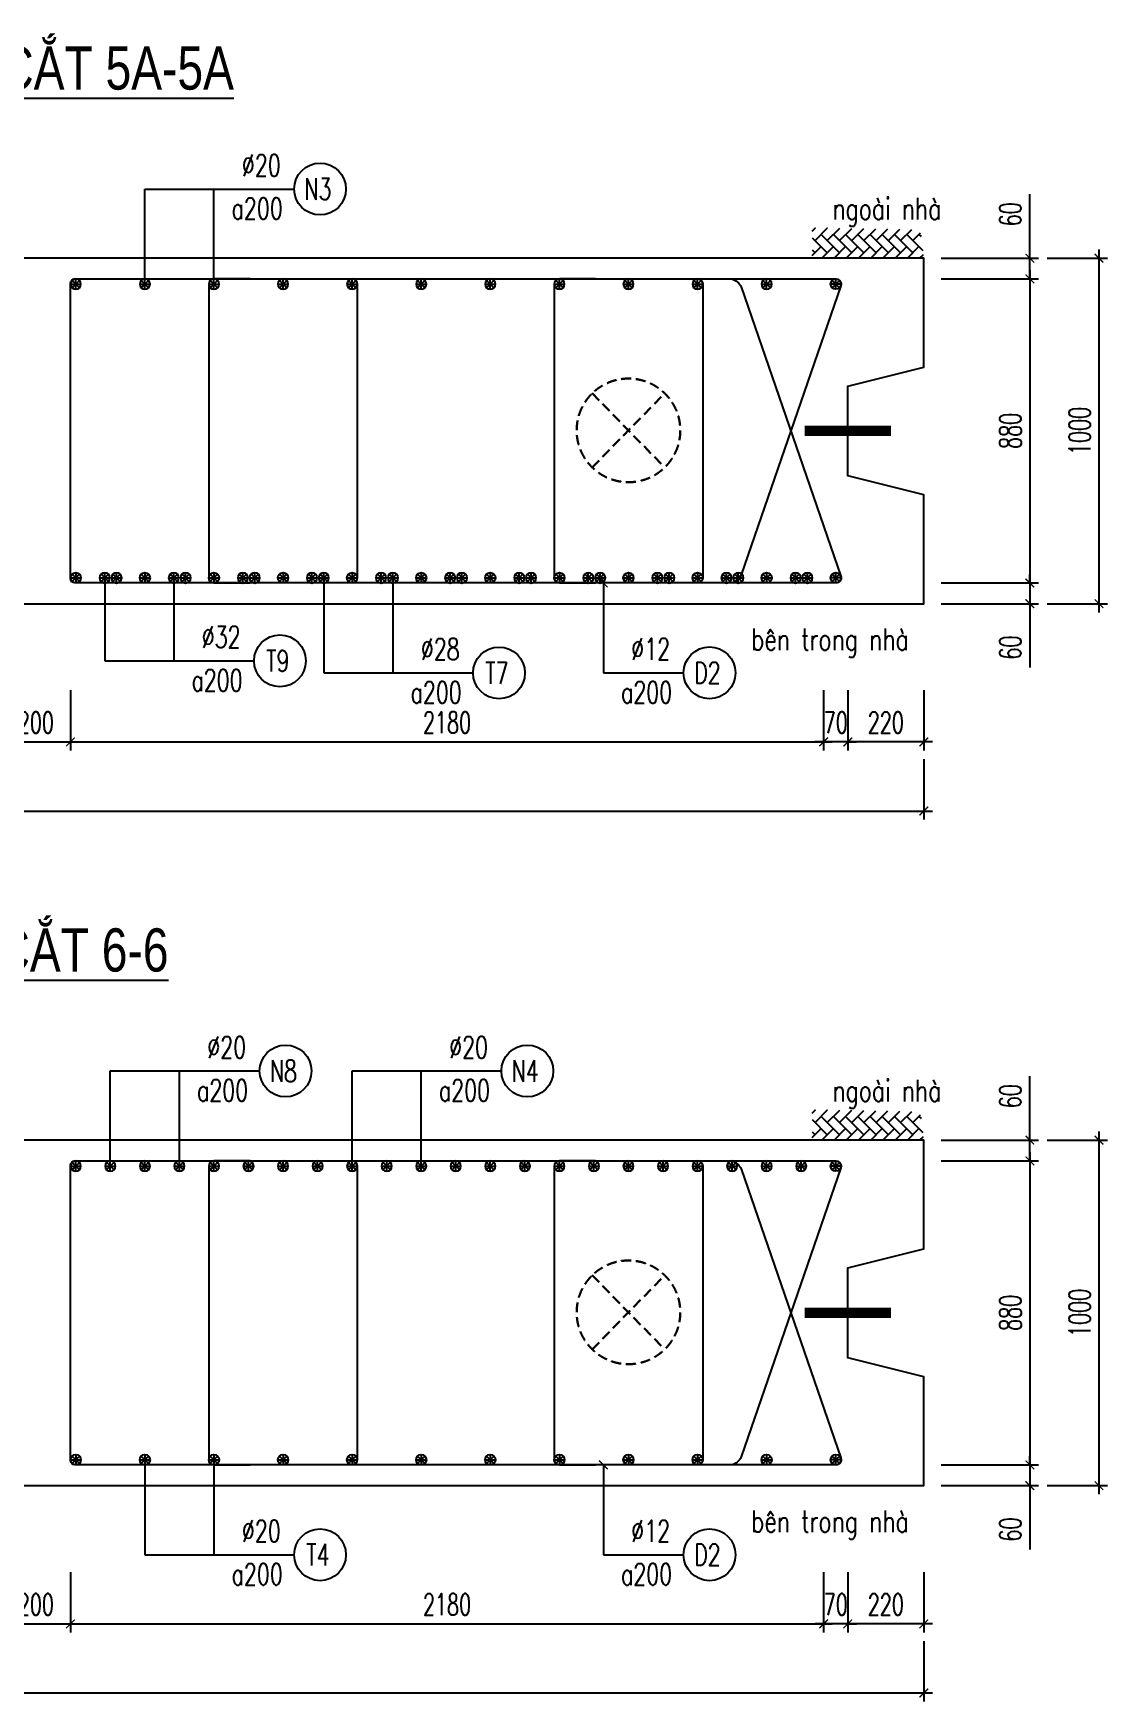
# Model space of a CAD drawing. Header units: millimetres. Extents: x -143483 to 1166745, y -1448440 to -1202244.
# Drawn here: x 319489 to 331928, y -1234042 to -1214729 of the extents above; entities that cross this region are included whole.
import ezdxf
from ezdxf.enums import TextEntityAlignment as Align

# ---------------------------------------------------------------- set-up
doc = ezdxf.new("R2010")
doc.units = ezdxf.units.MM
doc.header["$LTSCALE"] = 30
doc.header["$PDMODE"] = 3
doc.linetypes.add('DASHED', pattern=[19.05, 12.7, -6.35])
doc.layers.get('0').update_dxf_attribs({"lineweight": 9})
doc.layers.get('Defpoints').update_dxf_attribs({"lineweight": 9})
for name, color, linetype in [('ccu11-Cotthep', 9, 'Continuous'), ('ccu11-Dim', 8, 'Continuous'), ('ccu11-Hatch', 8, 'Continuous'), ('ccu11-Text', 31, 'Continuous'), ('ccu11-Thay', 7, 'Continuous'), ('ccu11-Thep', 4, 'Continuous'), ('ccu11-Thep doc', 4, 'Continuous'), ('ccu11-Thepdai', 6, 'Continuous')]:
    doc.layers.add(name, color=color, linetype=linetype)
doc.layers.add('ccu11-Khuat', color=9, linetype='DASHED', lineweight=30)
doc.layers.add('Vicom_thep doc', color=1, linetype='Continuous', lineweight=35)
doc.styles.add('ccu11-dim', font='vnsimli.shx', dxfattribs={"width": 0.65, "bigfont": 'bigfont.shx'})
doc.styles.add('ccu11-VnAvH-B', font='VHAVANB.TTF')
doc.styles.add('ccu11-vnsimli', font='vnsimli.shx', dxfattribs={"width": 0.8, "bigfont": 'vns.shx'})
doc.styles.add('ccu11-vnsimple', font='vnsimple.shx', dxfattribs={"bigfont": 'bigfont.shx'})
doc.styles.add('ccu11_simli', font='vnsimli.shx', dxfattribs={"width": 0.8})
doc.dimstyles.new('ccu11-100', dxfattribs={"dimscale": 100, "dimtxt": 2.5, "dimasz": 1, "dimexe": 1, "dimexo": 2, "dimgap": 1, "dimtad": 1, "dimdec": 0, "dimdsep": 46, "dimtxsty": 'ccu11-dim', "dimblk": 'ARCHTICK', "dimcen": -1, "dimdle": 1, "dimclrd": 256, "dimclre": 256, "dimclrt": 3, "dimadec": 0, "dimazin": 2, "dimtfac": 0.1, "dimtdec": 0, "dimtmove": 0, "dimatfit": 1, "dimldrblk": 'ARCHTICK', "dimfxl": 0, "dimtvp": 0.833333, "dimtolj": 1, "dimtzin": 12, "dimarcsym": 0})
doc.dimstyles.new('ccu11-100x4', dxfattribs={"dimscale": 100, "dimtxt": 2.5, "dimasz": 1, "dimexe": 1, "dimexo": 2, "dimgap": 1, "dimtad": 1, "dimdec": 0, "dimlfac": 0.25, "dimdsep": 46, "dimtxsty": 'ccu11-dim', "dimblk": 'ARCHTICK', "dimcen": -1, "dimdle": 1, "dimclrd": 256, "dimclre": 256, "dimclrt": 3, "dimadec": 0, "dimazin": 2, "dimtfac": 0.1, "dimtdec": 0, "dimtmove": 0, "dimatfit": 1, "dimldrblk": 'ARCHTICK', "dimfxl": 0, "dimtvp": 0.833333, "dimtolj": 1, "dimtzin": 12, "dimarcsym": 0})

# ---------------------------------------------------------------- blocks, each defined once
blk = doc.blocks.new('MCT')
at = {"ltscale": 0.005}
for p, q in [((-0.49, 0), (0.49, 0)), ((0.35, -0.35), (-0.35, 0.35)), ((-0.35, -0.35), (0.35, 0.35)), ((0, -0.49), (0, 0.49))]:
    blk.add_line(p, q, dxfattribs=at)
blk.add_circle((0, 0), 0.492, dxfattribs=at)
blk = doc.blocks.new('*U1458')
at = {"layer": 'ccu11-Thep doc', "xscale": -121.9200000001001, "yscale": 121.9200000001001, "zscale": 121.92, "rotation": 270}
blk.add_blockref('MCT', (0, 0), dxfattribs=at)
blk = doc.blocks.new('*U1459')
at = {"layer": 'ccu11-Thep doc', "color": 0, "linetype": 'ByBlock', "lineweight": -2, "transparency": 16777216}
for p in [(0, 0), (800, 0), (1600, 0), (2400, 0), (3200, 0), (4000, 0), (4800, 0), (5600, 0), (6400, 0), (7200, 0), (8000, 0)]:
    blk.add_blockref('*U1458', p, dxfattribs=at)
blk = doc.blocks.new('*U1460')
at = {"layer": 'ccu11-Thep doc', "xscale": -121.9200000001001, "yscale": 121.9200000001001, "zscale": 121.92, "rotation": 270}
blk.add_blockref('MCT', (0, 0), dxfattribs=at)
blk = doc.blocks.new('*U1461')
at = {"layer": 'ccu11-Thep doc', "color": 0, "linetype": 'ByBlock', "lineweight": -2, "transparency": 16777216}
for p in [(0, 0), (800, 0), (1600, 0), (2400, 0), (3200, 0), (4000, 0), (4800, 0), (5600, 0), (6400, 0), (7200, 0), (8000, 0)]:
    blk.add_blockref('*U1460', p, dxfattribs=at)
blk = doc.blocks.new('_ARCHTICK')
at = {"color": 0, "linetype": 'ByBlock', "const_width": 0.15}
blk.add_lwpolyline([(-0.5, -0.5), (0.5, 0.5)], dxfattribs=at)
blk = doc.blocks.new('*D2449')
at = {"layer": 'ccu11-Dim', "linetype": 'ByBlock', "lineweight": -2, "ltscale": 30, "transparency": 16777216}
for p, q in [((328920, -1232542), (328920, -1233242)), ((329800, -1232542), (329800, -1233242)), ((329900, -1233142), (328820, -1233142))]:
    blk.add_line(p, q, dxfattribs=at)
at = {"layer": 'Defpoints', "color": 0, "linetype": 'ByBlock', "ltscale": 30, "transparency": 16777216}
for p in [(328920, -1232342), (329800, -1232342), (328920, -1233142)]:
    blk.add_point(p, dxfattribs=at)
at = {"layer": 'ccu11-Dim', "linetype": 'ByBlock', "lineweight": -2, "ltscale": 30, "transparency": 16777216, "xscale": 100, "yscale": 100, "zscale": 100, "rotation": 180}
blk.add_blockref('_ARCHTICK', (328920, -1233142), dxfattribs=at)
at = {"layer": 'ccu11-Dim', "linetype": 'ByBlock', "lineweight": -2, "ltscale": 30, "transparency": 16777216, "xscale": 100, "yscale": 100, "zscale": 100}
blk.add_blockref('_ARCHTICK', (329800, -1233142), dxfattribs=at)
at = {"layer": 'ccu11-Dim', "color": 3, "linetype": 'ByBlock', "ltscale": 30, "transparency": 16777216, "insert": (329360, -1232917), "char_height": 250, "attachment_point": 5, "style": 'ccu11-dim'}
blk.add_mtext('\\A1;220', dxfattribs=at)
blk = doc.blocks.new('*D2450')
at = {"layer": 'ccu11-Dim', "linetype": 'ByBlock', "lineweight": -2, "ltscale": 30, "transparency": 16777216}
for p, q in [((328640, -1232542), (328640, -1233242)), ((328920, -1232542), (328920, -1233242)), ((328640, -1233142), (328540, -1233142)), ((328920, -1233142), (328640, -1233142)), ((328920, -1233142), (329020, -1233142))]:
    blk.add_line(p, q, dxfattribs=at)
at = {"layer": 'Defpoints', "color": 0, "linetype": 'ByBlock', "ltscale": 30, "transparency": 16777216}
for p in [(328640, -1232342), (328920, -1232342), (328640, -1233142)]:
    blk.add_point(p, dxfattribs=at)
at = {"layer": 'ccu11-Dim', "linetype": 'ByBlock', "lineweight": -2, "ltscale": 30, "transparency": 16777216, "xscale": 100, "yscale": 100, "zscale": 100}
blk.add_blockref('_ARCHTICK', (328640, -1233142), dxfattribs=at)
at = {"layer": 'ccu11-Dim', "linetype": 'ByBlock', "lineweight": -2, "ltscale": 30, "transparency": 16777216, "xscale": 100, "yscale": 100, "zscale": 100, "rotation": 180}
blk.add_blockref('_ARCHTICK', (328920, -1233142), dxfattribs=at)
at = {"layer": 'ccu11-Dim', "color": 3, "linetype": 'ByBlock', "ltscale": 30, "transparency": 16777216, "insert": (328780, -1232917), "char_height": 250, "attachment_point": 5, "style": 'ccu11-dim'}
blk.add_mtext('\\A1;70', dxfattribs=at)
blk = doc.blocks.new('*D2451')
at = {"layer": 'ccu11-Dim', "linetype": 'ByBlock', "lineweight": -2, "ltscale": 30, "transparency": 16777216}
for p, q in [((319118, -1232542), (319118, -1233242)), ((319918, -1232542), (319918, -1233242)), ((319018, -1233142), (320018, -1233142))]:
    blk.add_line(p, q, dxfattribs=at)
at = {"layer": 'Defpoints', "color": 0, "linetype": 'ByBlock', "ltscale": 30, "transparency": 16777216}
for p in [(319118, -1232342), (319918, -1232342), (319918, -1233142)]:
    blk.add_point(p, dxfattribs=at)
at = {"layer": 'ccu11-Dim', "linetype": 'ByBlock', "lineweight": -2, "ltscale": 30, "transparency": 16777216, "xscale": 100, "yscale": 100, "zscale": 100, "rotation": 180}
blk.add_blockref('_ARCHTICK', (319118, -1233142), dxfattribs=at)
at = {"layer": 'ccu11-Dim', "linetype": 'ByBlock', "lineweight": -2, "ltscale": 30, "transparency": 16777216, "xscale": 100, "yscale": 100, "zscale": 100}
blk.add_blockref('_ARCHTICK', (319918, -1233142), dxfattribs=at)
at = {"layer": 'ccu11-Dim', "color": 3, "linetype": 'ByBlock', "ltscale": 30, "transparency": 16777216, "insert": (319518, -1232917), "char_height": 250, "attachment_point": 5, "style": 'ccu11-dim'}
blk.add_mtext('\\A1;200', dxfattribs=at)
blk = doc.blocks.new('*D2452')
at = {"layer": 'ccu11-Dim', "linetype": 'ByBlock', "lineweight": -2, "ltscale": 30, "transparency": 16777216}
for p, q in [((319918, -1232542), (319918, -1233242)), ((328640, -1232542), (328640, -1233242)), ((319818, -1233142), (328740, -1233142))]:
    blk.add_line(p, q, dxfattribs=at)
at = {"layer": 'Defpoints', "color": 0, "linetype": 'ByBlock', "ltscale": 30, "transparency": 16777216}
for p in [(319918, -1232342), (328640, -1232342), (328640, -1233142)]:
    blk.add_point(p, dxfattribs=at)
at = {"layer": 'ccu11-Dim', "linetype": 'ByBlock', "lineweight": -2, "ltscale": 30, "transparency": 16777216, "xscale": 100, "yscale": 100, "zscale": 100, "rotation": 180}
blk.add_blockref('_ARCHTICK', (319918, -1233142), dxfattribs=at)
at = {"layer": 'ccu11-Dim', "linetype": 'ByBlock', "lineweight": -2, "ltscale": 30, "transparency": 16777216, "xscale": 100, "yscale": 100, "zscale": 100}
blk.add_blockref('_ARCHTICK', (328640, -1233142), dxfattribs=at)
at = {"layer": 'ccu11-Dim', "color": 3, "linetype": 'ByBlock', "ltscale": 30, "transparency": 16777216, "insert": (324279, -1232917), "char_height": 250, "attachment_point": 5, "style": 'ccu11-dim'}
blk.add_mtext('\\A1;2180', dxfattribs=at)
blk = doc.blocks.new('SHD')
at = {"layer": 'ccu11-Cotthep'}
blk.add_circle((300, 0), 300, dxfattribs=at)
at = {"layer": 'ccu11-Cotthep', "color": 31, "style": 'ccu11_simli', "width": 0.8}
blk.add_attdef('DK', text='', height=250, dxfattribs=at).set_placement((-101, 65), align=Align.BOTTOM_RIGHT)
blk.add_attdef('KH', text='', height=250, dxfattribs=at).set_placement((300, 0), align=Align.MIDDLE)
blk.add_attdef('KC', text='', height=250, dxfattribs=at).set_placement((-101, -142), align=Align.TOP_RIGHT)
blk = doc.blocks.new('*D2453')
at = {"layer": 'ccu11-Dim', "linetype": 'ByBlock', "lineweight": -2, "ltscale": 30, "transparency": 16777216}
for p, q in [((331028, -1227542), (331028, -1226802)), ((330000, -1227542), (331128, -1227542)), ((331028, -1227782), (331028, -1227542)), ((330000, -1227782), (331128, -1227782)), ((331028, -1227782), (331028, -1227882))]:
    blk.add_line(p, q, dxfattribs=at)
at = {"layer": 'Defpoints', "color": 0, "linetype": 'ByBlock', "ltscale": 30, "transparency": 16777216}
for p in [(329800, -1227542), (329800, -1227782), (331028, -1227782)]:
    blk.add_point(p, dxfattribs=at)
at = {"layer": 'ccu11-Dim', "linetype": 'ByBlock', "lineweight": -2, "ltscale": 30, "transparency": 16777216, "xscale": 100, "yscale": 100, "zscale": 100}
for p, rotation in [((331028, -1227542), 270), ((331028, -1227782), 90)]:
    blk.add_blockref('_ARCHTICK', p, dxfattribs=dict(at, rotation=rotation))
at = {"layer": 'ccu11-Dim', "color": 3, "linetype": 'ByBlock', "ltscale": 30, "transparency": 16777216, "insert": (330803, -1227034), "char_height": 250, "attachment_point": 5, "rotation": 90, "style": 'ccu11-dim'}
blk.add_mtext('\\A1;60', dxfattribs=at)
blk = doc.blocks.new('*D2454')
at = {"layer": 'ccu11-Dim', "linetype": 'ByBlock', "lineweight": -2, "ltscale": 30, "transparency": 16777216}
for p, q in [((331028, -1227682), (331028, -1231402)), ((330000, -1227782), (331128, -1227782)), ((330000, -1231302), (331128, -1231302))]:
    blk.add_line(p, q, dxfattribs=at)
at = {"layer": 'Defpoints', "color": 0, "linetype": 'ByBlock', "ltscale": 30, "transparency": 16777216}
for p in [(329800, -1227782), (329800, -1231302), (331028, -1231302)]:
    blk.add_point(p, dxfattribs=at)
at = {"layer": 'ccu11-Dim', "linetype": 'ByBlock', "lineweight": -2, "ltscale": 30, "transparency": 16777216, "xscale": 100, "yscale": 100, "zscale": 100}
for p, rotation in [((331028, -1227782), 90), ((331028, -1231302), 270)]:
    blk.add_blockref('_ARCHTICK', p, dxfattribs=dict(at, rotation=rotation))
at = {"layer": 'ccu11-Dim', "color": 3, "linetype": 'ByBlock', "ltscale": 30, "transparency": 16777216, "insert": (330803, -1229542), "char_height": 250, "attachment_point": 5, "rotation": 90, "style": 'ccu11-dim'}
blk.add_mtext('\\A1;880', dxfattribs=at)
blk = doc.blocks.new('*D2455')
at = {"layer": 'ccu11-Dim', "linetype": 'ByBlock', "lineweight": -2, "ltscale": 30, "transparency": 16777216}
for p, q in [((330000, -1231302), (331128, -1231302)), ((331028, -1231302), (331028, -1231202)), ((331028, -1231302), (331028, -1231542)), ((330000, -1231542), (331128, -1231542)), ((331028, -1231542), (331028, -1232281))]:
    blk.add_line(p, q, dxfattribs=at)
at = {"layer": 'Defpoints', "color": 0, "linetype": 'ByBlock', "ltscale": 30, "transparency": 16777216}
for p in [(329800, -1231302), (331028, -1231302), (329800, -1231542)]:
    blk.add_point(p, dxfattribs=at)
at = {"layer": 'ccu11-Dim', "linetype": 'ByBlock', "lineweight": -2, "ltscale": 30, "transparency": 16777216, "xscale": 100, "yscale": 100, "zscale": 100}
for p, rotation in [((331028, -1231302), 270), ((331028, -1231542), 90)]:
    blk.add_blockref('_ARCHTICK', p, dxfattribs=dict(at, rotation=rotation))
at = {"layer": 'ccu11-Dim', "color": 3, "linetype": 'ByBlock', "ltscale": 30, "transparency": 16777216, "insert": (330803, -1232050), "char_height": 250, "attachment_point": 5, "rotation": 90, "style": 'ccu11-dim'}
blk.add_mtext('\\A1;60', dxfattribs=at)
blk = doc.blocks.new('*D2456')
at = {"layer": 'ccu11-Dim', "linetype": 'ByBlock', "lineweight": -2, "ltscale": 30, "transparency": 16777216}
for p, q in [((331828, -1227442), (331828, -1231642)), ((331228, -1227542), (331928, -1227542)), ((331228, -1231542), (331928, -1231542))]:
    blk.add_line(p, q, dxfattribs=at)
at = {"layer": 'Defpoints', "color": 0, "linetype": 'ByBlock', "ltscale": 30, "transparency": 16777216}
for p in [(331028, -1227542), (331028, -1231542), (331828, -1231542)]:
    blk.add_point(p, dxfattribs=at)
at = {"layer": 'ccu11-Dim', "linetype": 'ByBlock', "lineweight": -2, "ltscale": 30, "transparency": 16777216, "xscale": 100, "yscale": 100, "zscale": 100}
for p, rotation in [((331828, -1227542), 90), ((331828, -1231542), 270)]:
    blk.add_blockref('_ARCHTICK', p, dxfattribs=dict(at, rotation=rotation))
at = {"layer": 'ccu11-Dim', "color": 3, "linetype": 'ByBlock', "ltscale": 30, "transparency": 16777216, "insert": (331603, -1229542), "char_height": 250, "attachment_point": 5, "rotation": 90, "style": 'ccu11-dim'}
blk.add_mtext('\\A1;1000', dxfattribs=at)
blk = doc.blocks.new('ccu11_block_thep')
at = {"layer": 'ccu11-Thep', "color": 3}
for p, q in [((-0.4, 0), (0.4, 0)), ((-0.28, 0.28), (0.28, -0.28)), ((0.28, 0.28), (-0.28, -0.28)), ((0, 0.4), (0, -0.4))]:
    blk.add_line(p, q, dxfattribs=at)
at = {"layer": 'ccu11-Thep', "color": 1, "const_width": 0.0667}
blk.add_lwpolyline([(-0.4, 0, 1), (0.4, 0, 1), (-0.4, 0, 1)], format="xyb", dxfattribs=at)
at = {"layer": 'ccu11-Thep', "color": 1}
blk.add_circle((0, 0), 0.4, dxfattribs=at)
blk = doc.blocks.new('*U1456')
at = {"layer": 'Vicom_thep doc', "xscale": -150, "yscale": 150, "zscale": 150, "rotation": 180}
blk.add_blockref('ccu11_block_thep', (0, 0), dxfattribs=at)
blk = doc.blocks.new('*U1457')
at = {"layer": 'ccu11-Thep doc', "color": 0, "linetype": 'ByBlock', "lineweight": -2, "transparency": 16777216}
for p in [(0, 0), (800, 0), (1600, 0), (2400, 0), (3200, 0), (4000, 0), (4800, 0), (5600, 0), (6400, 0), (7200, 0), (8000, 0)]:
    blk.add_blockref('*U1456', p, dxfattribs=at)
blk = doc.blocks.new('*D2650')
at = {"layer": 'ccu11-Dim', "linetype": 'ByBlock', "lineweight": -2, "ltscale": 30, "transparency": 16777216}
for p, q in [((307768, -1233342), (307768, -1234042)), ((329800, -1233342), (329800, -1234042)), ((307668, -1233942), (329900, -1233942))]:
    blk.add_line(p, q, dxfattribs=at)
at = {"layer": 'Defpoints', "color": 0, "linetype": 'ByBlock', "ltscale": 30, "transparency": 16777216}
for p in [(307768, -1233142), (329800, -1233142), (329800, -1233942)]:
    blk.add_point(p, dxfattribs=at)
at = {"layer": 'ccu11-Dim', "linetype": 'ByBlock', "lineweight": -2, "ltscale": 30, "transparency": 16777216, "xscale": 100, "yscale": 100, "zscale": 100, "rotation": 180}
blk.add_blockref('_ARCHTICK', (307768, -1233942), dxfattribs=at)
at = {"layer": 'ccu11-Dim', "linetype": 'ByBlock', "lineweight": -2, "ltscale": 30, "transparency": 16777216, "xscale": 100, "yscale": 100, "zscale": 100}
blk.add_blockref('_ARCHTICK', (329800, -1233942), dxfattribs=at)
at = {"layer": 'ccu11-Dim', "color": 3, "linetype": 'ByBlock', "ltscale": 30, "transparency": 16777216, "insert": (318784, -1233717), "char_height": 250, "attachment_point": 5, "style": 'ccu11-dim'}
blk.add_mtext('\\A1;5508', dxfattribs=at)
blk = doc.blocks.new('*U2098')
at = {"layer": 'ccu11-Thep doc', "xscale": -121.9200000001001, "yscale": 121.9200000001001, "zscale": 121.92, "rotation": 270}
blk.add_blockref('MCT', (0, 0), dxfattribs=at)
blk = doc.blocks.new('*U2099')
at = {"layer": 'ccu11-Thep doc', "color": 0, "linetype": 'ByBlock', "lineweight": -2, "transparency": 16777216}
for p in [(0, 0), (800, 0), (1600, 0), (2400, 0), (3200, 0), (4000, 0), (4800, 0), (5600, 0), (6400, 0), (7200, 0), (8000, 0)]:
    blk.add_blockref('*U2098', p, dxfattribs=at)
blk = doc.blocks.new('*U2100')
at = {"layer": 'ccu11-Thep doc', "xscale": -121.9200000001001, "yscale": 121.9200000001001, "zscale": 121.92, "rotation": 270}
blk.add_blockref('MCT', (0, 0), dxfattribs=at)
blk = doc.blocks.new('*U2101')
at = {"layer": 'ccu11-Thep doc', "color": 0, "linetype": 'ByBlock', "lineweight": -2, "transparency": 16777216}
for p in [(0, 0), (800, 0), (1600, 0), (2400, 0), (3200, 0), (4000, 0), (4800, 0), (5600, 0), (6400, 0), (7200, 0), (8000, 0)]:
    blk.add_blockref('*U2100', p, dxfattribs=at)
blk = doc.blocks.new('*D2699')
at = {"layer": 'ccu11-Dim', "linetype": 'ByBlock', "lineweight": -2, "ltscale": 30, "transparency": 16777216}
for p, q in [((328920, -1222332), (328920, -1223032)), ((329800, -1222332), (329800, -1223032)), ((329900, -1222932), (328820, -1222932))]:
    blk.add_line(p, q, dxfattribs=at)
at = {"layer": 'Defpoints', "color": 0, "linetype": 'ByBlock', "ltscale": 30, "transparency": 16777216}
for p in [(328920, -1222132), (329800, -1222132), (328920, -1222932)]:
    blk.add_point(p, dxfattribs=at)
at = {"layer": 'ccu11-Dim', "linetype": 'ByBlock', "lineweight": -2, "ltscale": 30, "transparency": 16777216, "xscale": 100, "yscale": 100, "zscale": 100, "rotation": 180}
blk.add_blockref('_ARCHTICK', (328920, -1222932), dxfattribs=at)
at = {"layer": 'ccu11-Dim', "linetype": 'ByBlock', "lineweight": -2, "ltscale": 30, "transparency": 16777216, "xscale": 100, "yscale": 100, "zscale": 100}
blk.add_blockref('_ARCHTICK', (329800, -1222932), dxfattribs=at)
at = {"layer": 'ccu11-Dim', "color": 3, "linetype": 'ByBlock', "ltscale": 30, "transparency": 16777216, "insert": (329360, -1222707), "char_height": 250, "attachment_point": 5, "style": 'ccu11-dim'}
blk.add_mtext('\\A1;220', dxfattribs=at)
blk = doc.blocks.new('*D2700')
at = {"layer": 'ccu11-Dim', "linetype": 'ByBlock', "lineweight": -2, "ltscale": 30, "transparency": 16777216}
for p, q in [((328640, -1222332), (328640, -1223032)), ((328920, -1222332), (328920, -1223032)), ((328640, -1222932), (328540, -1222932)), ((328920, -1222932), (328640, -1222932)), ((328920, -1222932), (329020, -1222932))]:
    blk.add_line(p, q, dxfattribs=at)
at = {"layer": 'Defpoints', "color": 0, "linetype": 'ByBlock', "ltscale": 30, "transparency": 16777216}
for p in [(328640, -1222132), (328920, -1222132), (328640, -1222932)]:
    blk.add_point(p, dxfattribs=at)
at = {"layer": 'ccu11-Dim', "linetype": 'ByBlock', "lineweight": -2, "ltscale": 30, "transparency": 16777216, "xscale": 100, "yscale": 100, "zscale": 100}
blk.add_blockref('_ARCHTICK', (328640, -1222932), dxfattribs=at)
at = {"layer": 'ccu11-Dim', "linetype": 'ByBlock', "lineweight": -2, "ltscale": 30, "transparency": 16777216, "xscale": 100, "yscale": 100, "zscale": 100, "rotation": 180}
blk.add_blockref('_ARCHTICK', (328920, -1222932), dxfattribs=at)
at = {"layer": 'ccu11-Dim', "color": 3, "linetype": 'ByBlock', "ltscale": 30, "transparency": 16777216, "insert": (328780, -1222707), "char_height": 250, "attachment_point": 5, "style": 'ccu11-dim'}
blk.add_mtext('\\A1;70', dxfattribs=at)
blk = doc.blocks.new('*D2701')
at = {"layer": 'ccu11-Dim', "linetype": 'ByBlock', "lineweight": -2, "ltscale": 30, "transparency": 16777216}
for p, q in [((319118, -1222332), (319118, -1223032)), ((319918, -1222332), (319918, -1223032)), ((319018, -1222932), (320018, -1222932))]:
    blk.add_line(p, q, dxfattribs=at)
at = {"layer": 'Defpoints', "color": 0, "linetype": 'ByBlock', "ltscale": 30, "transparency": 16777216}
for p in [(319118, -1222132), (319918, -1222132), (319918, -1222932)]:
    blk.add_point(p, dxfattribs=at)
at = {"layer": 'ccu11-Dim', "linetype": 'ByBlock', "lineweight": -2, "ltscale": 30, "transparency": 16777216, "xscale": 100, "yscale": 100, "zscale": 100, "rotation": 180}
blk.add_blockref('_ARCHTICK', (319118, -1222932), dxfattribs=at)
at = {"layer": 'ccu11-Dim', "linetype": 'ByBlock', "lineweight": -2, "ltscale": 30, "transparency": 16777216, "xscale": 100, "yscale": 100, "zscale": 100}
blk.add_blockref('_ARCHTICK', (319918, -1222932), dxfattribs=at)
at = {"layer": 'ccu11-Dim', "color": 3, "linetype": 'ByBlock', "ltscale": 30, "transparency": 16777216, "insert": (319518, -1222707), "char_height": 250, "attachment_point": 5, "style": 'ccu11-dim'}
blk.add_mtext('\\A1;200', dxfattribs=at)
blk = doc.blocks.new('*D2702')
at = {"layer": 'ccu11-Dim', "linetype": 'ByBlock', "lineweight": -2, "ltscale": 30, "transparency": 16777216}
for p, q in [((319918, -1222332), (319918, -1223032)), ((328640, -1222332), (328640, -1223032)), ((319818, -1222932), (328740, -1222932))]:
    blk.add_line(p, q, dxfattribs=at)
at = {"layer": 'Defpoints', "color": 0, "linetype": 'ByBlock', "ltscale": 30, "transparency": 16777216}
for p in [(319918, -1222132), (328640, -1222132), (328640, -1222932)]:
    blk.add_point(p, dxfattribs=at)
at = {"layer": 'ccu11-Dim', "linetype": 'ByBlock', "lineweight": -2, "ltscale": 30, "transparency": 16777216, "xscale": 100, "yscale": 100, "zscale": 100, "rotation": 180}
blk.add_blockref('_ARCHTICK', (319918, -1222932), dxfattribs=at)
at = {"layer": 'ccu11-Dim', "linetype": 'ByBlock', "lineweight": -2, "ltscale": 30, "transparency": 16777216, "xscale": 100, "yscale": 100, "zscale": 100}
blk.add_blockref('_ARCHTICK', (328640, -1222932), dxfattribs=at)
at = {"layer": 'ccu11-Dim', "color": 3, "linetype": 'ByBlock', "ltscale": 30, "transparency": 16777216, "insert": (324279, -1222707), "char_height": 250, "attachment_point": 5, "style": 'ccu11-dim'}
blk.add_mtext('\\A1;2180', dxfattribs=at)
blk = doc.blocks.new('*D2703')
at = {"layer": 'ccu11-Dim', "linetype": 'ByBlock', "lineweight": -2, "ltscale": 30, "transparency": 16777216}
for p, q in [((331028, -1217332), (331028, -1216592)), ((330000, -1217332), (331128, -1217332)), ((331028, -1217572), (331028, -1217332)), ((330000, -1217572), (331128, -1217572)), ((331028, -1217572), (331028, -1217672))]:
    blk.add_line(p, q, dxfattribs=at)
at = {"layer": 'Defpoints', "color": 0, "linetype": 'ByBlock', "ltscale": 30, "transparency": 16777216}
for p in [(329800, -1217332), (329800, -1217572), (331028, -1217572)]:
    blk.add_point(p, dxfattribs=at)
at = {"layer": 'ccu11-Dim', "linetype": 'ByBlock', "lineweight": -2, "ltscale": 30, "transparency": 16777216, "xscale": 100, "yscale": 100, "zscale": 100}
for p, rotation in [((331028, -1217332), 270), ((331028, -1217572), 90)]:
    blk.add_blockref('_ARCHTICK', p, dxfattribs=dict(at, rotation=rotation))
at = {"layer": 'ccu11-Dim', "color": 3, "linetype": 'ByBlock', "ltscale": 30, "transparency": 16777216, "insert": (330803, -1216824), "char_height": 250, "attachment_point": 5, "rotation": 90, "style": 'ccu11-dim'}
blk.add_mtext('\\A1;60', dxfattribs=at)
blk = doc.blocks.new('*D2704')
at = {"layer": 'ccu11-Dim', "linetype": 'ByBlock', "lineweight": -2, "ltscale": 30, "transparency": 16777216}
for p, q in [((331028, -1217472), (331028, -1221192)), ((330000, -1217572), (331128, -1217572)), ((330000, -1221092), (331128, -1221092))]:
    blk.add_line(p, q, dxfattribs=at)
at = {"layer": 'Defpoints', "color": 0, "linetype": 'ByBlock', "ltscale": 30, "transparency": 16777216}
for p in [(329800, -1217572), (329800, -1221092), (331028, -1221092)]:
    blk.add_point(p, dxfattribs=at)
at = {"layer": 'ccu11-Dim', "linetype": 'ByBlock', "lineweight": -2, "ltscale": 30, "transparency": 16777216, "xscale": 100, "yscale": 100, "zscale": 100}
for p, rotation in [((331028, -1217572), 90), ((331028, -1221092), 270)]:
    blk.add_blockref('_ARCHTICK', p, dxfattribs=dict(at, rotation=rotation))
at = {"layer": 'ccu11-Dim', "color": 3, "linetype": 'ByBlock', "ltscale": 30, "transparency": 16777216, "insert": (330803, -1219332), "char_height": 250, "attachment_point": 5, "rotation": 90, "style": 'ccu11-dim'}
blk.add_mtext('\\A1;880', dxfattribs=at)
blk = doc.blocks.new('*D2705')
at = {"layer": 'ccu11-Dim', "linetype": 'ByBlock', "lineweight": -2, "ltscale": 30, "transparency": 16777216}
for p, q in [((330000, -1221092), (331128, -1221092)), ((331028, -1221092), (331028, -1220992)), ((331028, -1221092), (331028, -1221332)), ((330000, -1221332), (331128, -1221332)), ((331028, -1221332), (331028, -1222071))]:
    blk.add_line(p, q, dxfattribs=at)
at = {"layer": 'Defpoints', "color": 0, "linetype": 'ByBlock', "ltscale": 30, "transparency": 16777216}
for p in [(329800, -1221092), (331028, -1221092), (329800, -1221332)]:
    blk.add_point(p, dxfattribs=at)
at = {"layer": 'ccu11-Dim', "linetype": 'ByBlock', "lineweight": -2, "ltscale": 30, "transparency": 16777216, "xscale": 100, "yscale": 100, "zscale": 100}
for p, rotation in [((331028, -1221092), 270), ((331028, -1221332), 90)]:
    blk.add_blockref('_ARCHTICK', p, dxfattribs=dict(at, rotation=rotation))
at = {"layer": 'ccu11-Dim', "color": 3, "linetype": 'ByBlock', "ltscale": 30, "transparency": 16777216, "insert": (330803, -1221840), "char_height": 250, "attachment_point": 5, "rotation": 90, "style": 'ccu11-dim'}
blk.add_mtext('\\A1;60', dxfattribs=at)
blk = doc.blocks.new('*D2706')
at = {"layer": 'ccu11-Dim', "linetype": 'ByBlock', "lineweight": -2, "ltscale": 30, "transparency": 16777216}
for p, q in [((331828, -1217232), (331828, -1221432)), ((331228, -1217332), (331928, -1217332)), ((331228, -1221332), (331928, -1221332))]:
    blk.add_line(p, q, dxfattribs=at)
at = {"layer": 'Defpoints', "color": 0, "linetype": 'ByBlock', "ltscale": 30, "transparency": 16777216}
for p in [(331028, -1217332), (331028, -1221332), (331828, -1221332)]:
    blk.add_point(p, dxfattribs=at)
at = {"layer": 'ccu11-Dim', "linetype": 'ByBlock', "lineweight": -2, "ltscale": 30, "transparency": 16777216, "xscale": 100, "yscale": 100, "zscale": 100}
for p, rotation in [((331828, -1217332), 90), ((331828, -1221332), 270)]:
    blk.add_blockref('_ARCHTICK', p, dxfattribs=dict(at, rotation=rotation))
at = {"layer": 'ccu11-Dim', "color": 3, "linetype": 'ByBlock', "ltscale": 30, "transparency": 16777216, "insert": (331603, -1219332), "char_height": 250, "attachment_point": 5, "rotation": 90, "style": 'ccu11-dim'}
blk.add_mtext('\\A1;1000', dxfattribs=at)
blk = doc.blocks.new('*D2711')
at = {"layer": 'ccu11-Dim', "linetype": 'ByBlock', "lineweight": -2, "ltscale": 30, "transparency": 16777216}
for p, q in [((307768, -1223132), (307768, -1223832)), ((329800, -1223132), (329800, -1223832)), ((307668, -1223732), (329900, -1223732))]:
    blk.add_line(p, q, dxfattribs=at)
at = {"layer": 'Defpoints', "color": 0, "linetype": 'ByBlock', "ltscale": 30, "transparency": 16777216}
for p in [(307768, -1222932), (329800, -1222932), (329800, -1223732)]:
    blk.add_point(p, dxfattribs=at)
at = {"layer": 'ccu11-Dim', "linetype": 'ByBlock', "lineweight": -2, "ltscale": 30, "transparency": 16777216, "xscale": 100, "yscale": 100, "zscale": 100, "rotation": 180}
blk.add_blockref('_ARCHTICK', (307768, -1223732), dxfattribs=at)
at = {"layer": 'ccu11-Dim', "linetype": 'ByBlock', "lineweight": -2, "ltscale": 30, "transparency": 16777216, "xscale": 100, "yscale": 100, "zscale": 100}
blk.add_blockref('_ARCHTICK', (329800, -1223732), dxfattribs=at)
at = {"layer": 'ccu11-Dim', "color": 3, "linetype": 'ByBlock', "ltscale": 30, "transparency": 16777216, "insert": (318784, -1223507), "char_height": 250, "attachment_point": 5, "style": 'ccu11-dim'}
blk.add_mtext('\\A1;5508', dxfattribs=at)
blk = doc.blocks.new('*U1990')
at = {"layer": 'Vicom_thep doc', "xscale": -150, "yscale": 150, "zscale": 150, "rotation": 180}
blk.add_blockref('ccu11_block_thep', (0, 0), dxfattribs=at)
blk = doc.blocks.new('*U1991')
at = {"layer": 'ccu11-Thep doc', "color": 0, "linetype": 'ByBlock', "lineweight": -2, "transparency": 16777216}
for p in [(0, 0), (800, 0), (1600, 0), (2400, 0), (3200, 0), (4000, 0), (4800, 0), (5600, 0), (6400, 0), (7200, 0), (8000, 0)]:
    blk.add_blockref('*U1990', p, dxfattribs=at)
blk = doc.blocks.new('*U1987')
at = {"layer": 'Vicom_thep doc', "xscale": -150, "yscale": 150, "zscale": 150, "rotation": 180}
blk.add_blockref('ccu11_block_thep', (0, 0), dxfattribs=at)
blk = doc.blocks.new('*U1988')
at = {"layer": 'ccu11-Thep doc', "color": 0, "linetype": 'ByBlock', "lineweight": -2, "transparency": 16777216}
for p in [(0, 0), (800, 0), (1600, 0), (2400, 0), (3200, 0), (4000, 0), (4800, 0), (5600, 0), (6400, 0), (7200, 0), (8000, 0)]:
    blk.add_blockref('*U1987', p, dxfattribs=at)

msp = doc.modelspace()

# ---------------------------------------------------------------- hatches: boundary and pattern name
at = {"layer": 'ccu11-Hatch', "ltscale": 10}
h = msp.add_hatch(dxfattribs=at)
h.set_pattern_fill('AR-HBONE', color=256, scale=25, angle=270, style=0)
h.set_pattern_definition([(45, (-2933342.89, 559124.31), (141.4213562, 4e-14), [300, -100]), (315, (-2933272.18, 559195.02), (141.4213562, 4e-14), [300, -100])])
h.paths.add_polyline_path([(328507.61, -1216979.16), (328507.61, -1217331.89), (329799.97, -1217331.89), (329757.11, -1217000.58)])
h = msp.add_hatch(dxfattribs=at)
h.set_pattern_fill('AR-HBONE', color=256, scale=25, angle=270, style=0)
h.set_pattern_definition([(45, (-2933342.89, 548914.37), (141.4213562, 4e-14), [300, -100]), (315, (-2933272.18, 548985.08), (141.4213562, 4e-14), [300, -100])])
h.paths.add_polyline_path([(328507.61, -1227189.1), (328507.61, -1227541.83), (329799.97, -1227541.83), (329757.11, -1227210.52)])

# ---------------------------------------------------------------- linework, layer by layer
at = {"layer": 'ccu11-Khuat', "ltscale": 0.3}
for p, q in [((325960.85, -1218896.17), (326799.08, -1219754.88)), ((325960.85, -1219754.88), (326799.08, -1218896.17)), ((325960.85, -1229106.11), (326799.08, -1229964.81)), ((325960.85, -1229964.81), (326799.08, -1229106.11))]:
    msp.add_line(p, q, dxfattribs=at)
for centre in [(326379.97, -1219325.53), (326379.97, -1229535.46)]:
    msp.add_circle(centre, 600, dxfattribs=at)
at = {"layer": 'ccu11-Thay'}
for points in [[(307767.97, -1221331.89), (329799.97, -1221331.89), (329799.97, -1220071.89), (328920.2, -1219851.89), (328920.2, -1218811.89), (329799.97, -1218591.89), (329799.97, -1217331.89), (307767.97, -1217331.89), (307767.97, -1218591.89), (306888.2, -1218811.89), (306888.2, -1219851.89), (307767.97, -1220071.89)], [(307767.97, -1231541.83), (329799.97, -1231541.83), (329799.97, -1230281.83), (328920.2, -1230061.83), (328920.2, -1229021.83), (329799.97, -1228801.83), (329799.97, -1227541.83), (307767.97, -1227541.83), (307767.97, -1228801.83), (306888.2, -1229021.83), (306888.2, -1230061.83), (307767.97, -1230281.83)]]:
    msp.add_lwpolyline(points, close=True, dxfattribs=at)
at = {"layer": 'ccu11-Thep', "const_width": 120}
for points in [[(328419.97, -1219331.89), (329419.97, -1219331.89)], [(328419.97, -1229541.83), (329419.97, -1229541.83)]]:
    msp.add_lwpolyline(points, dxfattribs=at)
at = {"layer": 'ccu11-Thepdai'}
for points in [[(326851.76, -1217571.89), (327572.23, -1217571.89, -0.23620228), (327684, -1217664.63), (328837.88, -1221011.39, -0.5204497), (328781.49, -1221091.89), (319969.97, -1221091.89, -0.41421356), (319919.97, -1221041.89), (319919.97, -1217621.89, -0.41421356), (319969.97, -1217571.89), (328781.49, -1217571.89, -0.5204497), (328837.88, -1217652.39), (327684, -1220999.14, -0.23620228), (327572.23, -1221091.89), (326851.76, -1221091.89)], [(321999.97, -1217571.89), (321579.97, -1217571.89, 0.41421356), (321519.97, -1217631.89), (321519.97, -1221031.89, 0.41421356), (321579.97, -1221091.89), (321999.97, -1221091.89)], [(322759.97, -1217571.89), (323179.97, -1217571.89, -0.41421356), (323239.97, -1217631.89), (323239.97, -1221031.89, -0.41421356), (323179.97, -1221091.89), (322759.97, -1221091.89)], [(325999.97, -1217571.89), (325579.97, -1217571.89, 0.41421356), (325519.97, -1217631.89), (325519.97, -1221031.89, 0.41421356), (325579.97, -1221091.89), (325999.97, -1221091.89)], [(326759.97, -1217571.89), (327179.97, -1217571.89, -0.41421356), (327239.97, -1217631.89), (327239.97, -1221031.89, -0.41421356), (327179.97, -1221091.89), (326759.97, -1221091.89)], [(326851.76, -1227781.83), (327572.23, -1227781.83, -0.23620228), (327684, -1227874.57), (328837.88, -1231221.32, -0.5204497), (328781.49, -1231301.83), (319969.97, -1231301.83, -0.41421356), (319919.97, -1231251.83), (319919.97, -1227831.83, -0.41421356), (319969.97, -1227781.83), (328781.49, -1227781.83, -0.5204497), (328837.88, -1227862.33), (327684, -1231209.08, -0.23620228), (327572.23, -1231301.83), (326851.76, -1231301.83)], [(321999.97, -1227781.83), (321579.97, -1227781.83, 0.41421356), (321519.97, -1227841.83), (321519.97, -1231241.83, 0.41421356), (321579.97, -1231301.83), (321999.97, -1231301.83)], [(322759.97, -1227781.83), (323179.97, -1227781.83, -0.41421356), (323239.97, -1227841.83), (323239.97, -1231241.83, -0.41421356), (323179.97, -1231301.83), (322759.97, -1231301.83)], [(325999.97, -1227781.83), (325579.97, -1227781.83, 0.41421356), (325519.97, -1227841.83), (325519.97, -1231241.83, 0.41421356), (325579.97, -1231301.83), (325999.97, -1231301.83)], [(326759.97, -1227781.83), (327179.97, -1227781.83, -0.41421356), (327239.97, -1227841.83), (327239.97, -1231241.83, -0.41421356), (327179.97, -1231301.83), (326759.97, -1231301.83)]]:
    msp.add_lwpolyline(points, format="xyb", dxfattribs=at)

# ---------------------------------------------------------------- block references
at = {"layer": 'ccu11-Cotthep'}
ref = msp.add_blockref('SHD', (322508.97, -1216531.53), dxfattribs=at)
ref.add_attrib('KH', 'N3', dxfattribs={"color": 31, "height": 250, "style": 'ccu11-vnsimple', "width": 0.7}).set_placement((322783.97, -1216531.53), align=Align.MIDDLE_CENTER)
ref.add_attrib('KC', 'a200', dxfattribs={"color": 31, "height": 250, "style": 'ccu11-vnsimple', "width": 0.7}).set_placement((322080.39, -1216631.53), align=Align.TOP_CENTER)
ref.add_attrib('DK', '`20', dxfattribs={"color": 31, "height": 250, "style": 'ccu11-vnsimple', "width": 0.7}).set_placement((322128.18, -1216456.53), align=Align.BOTTOM_CENTER)
ref = msp.add_blockref('SHD', (322044.05, -1221993.52), dxfattribs=at)
ref.add_attrib('KH', 'T9', dxfattribs={"color": 31, "height": 250, "style": 'ccu11-vnsimple', "width": 0.7}).set_placement((322319.05, -1221993.52), align=Align.MIDDLE_CENTER)
ref.add_attrib('KC', 'a200', dxfattribs={"color": 31, "height": 250, "style": 'ccu11-vnsimple', "width": 0.7}).set_placement((321615.47, -1222093.52), align=Align.TOP_CENTER)
ref.add_attrib('DK', '`32', dxfattribs={"color": 31, "height": 250, "style": 'ccu11-vnsimple', "width": 0.7}).set_placement((321663.27, -1221918.52), align=Align.BOTTOM_CENTER)
ref = msp.add_blockref('SHD', (324580.97, -1222133.24), dxfattribs=at)
ref.add_attrib('KH', 'T7', dxfattribs={"color": 31, "height": 250, "style": 'ccu11-vnsimple', "width": 0.7}).set_placement((324855.97, -1222133.24), align=Align.MIDDLE_CENTER)
ref.add_attrib('KC', 'a200', dxfattribs={"color": 31, "height": 250, "style": 'ccu11-vnsimple', "width": 0.7}).set_placement((324152.39, -1222233.24), align=Align.TOP_CENTER)
ref.add_attrib('DK', '`28', dxfattribs={"color": 31, "height": 250, "style": 'ccu11-vnsimple', "width": 0.7}).set_placement((324200.18, -1222058.24), align=Align.BOTTOM_CENTER)
ref = msp.add_blockref('SHD', (327018.3, -1222132.25), dxfattribs=at)
ref.add_attrib('KH', 'D2', dxfattribs={"color": 31, "height": 250, "style": 'ccu11-vnsimple', "width": 0.7}).set_placement((327293.3, -1222132.25), align=Align.MIDDLE_CENTER)
ref.add_attrib('KC', 'a200', dxfattribs={"color": 31, "height": 250, "style": 'ccu11-vnsimple', "width": 0.7}).set_placement((326589.72, -1222232.25), align=Align.TOP_CENTER)
ref.add_attrib('DK', '`12', dxfattribs={"color": 31, "height": 250, "style": 'ccu11-vnsimple', "width": 0.7}).set_placement((326637.51, -1222057.25), align=Align.BOTTOM_CENTER)
ref = msp.add_blockref('SHD', (322108.97, -1226741.47), dxfattribs=at)
ref.add_attrib('KH', 'N8', dxfattribs={"color": 31, "height": 250, "style": 'ccu11-vnsimple', "width": 0.7}).set_placement((322383.97, -1226741.47), align=Align.MIDDLE_CENTER)
ref.add_attrib('KC', 'a200', dxfattribs={"color": 31, "height": 250, "style": 'ccu11-vnsimple', "width": 0.7}).set_placement((321680.39, -1226841.47), align=Align.TOP_CENTER)
ref.add_attrib('DK', '`20', dxfattribs={"color": 31, "height": 250, "style": 'ccu11-vnsimple', "width": 0.7}).set_placement((321728.18, -1226666.47), align=Align.BOTTOM_CENTER)
ref = msp.add_blockref('SHD', (324908.97, -1226741.47), dxfattribs=at)
ref.add_attrib('KH', 'N4', dxfattribs={"color": 31, "height": 250, "style": 'ccu11-vnsimple', "width": 0.7}).set_placement((325183.97, -1226741.47), align=Align.MIDDLE_CENTER)
ref.add_attrib('KC', 'a200', dxfattribs={"color": 31, "height": 250, "style": 'ccu11-vnsimple', "width": 0.7}).set_placement((324480.39, -1226841.47), align=Align.TOP_CENTER)
ref.add_attrib('DK', '`20', dxfattribs={"color": 31, "height": 250, "style": 'ccu11-vnsimple', "width": 0.7}).set_placement((324528.18, -1226666.47), align=Align.BOTTOM_CENTER)
ref = msp.add_blockref('SHD', (322508.97, -1232342.18), dxfattribs=at)
ref.add_attrib('KH', 'T4', dxfattribs={"color": 31, "height": 250, "style": 'ccu11-vnsimple', "width": 0.7}).set_placement((322783.97, -1232342.18), align=Align.MIDDLE_CENTER)
ref.add_attrib('KC', 'a200', dxfattribs={"color": 31, "height": 250, "style": 'ccu11-vnsimple', "width": 0.7}).set_placement((322080.39, -1232442.18), align=Align.TOP_CENTER)
ref.add_attrib('DK', '`20', dxfattribs={"color": 31, "height": 250, "style": 'ccu11-vnsimple', "width": 0.7}).set_placement((322128.18, -1232267.18), align=Align.BOTTOM_CENTER)
ref = msp.add_blockref('SHD', (327018.3, -1232342.18), dxfattribs=at)
ref.add_attrib('KH', 'D2', dxfattribs={"color": 31, "height": 250, "style": 'ccu11-vnsimple', "width": 0.7}).set_placement((327293.3, -1232342.18), align=Align.MIDDLE_CENTER)
ref.add_attrib('KC', 'a200', dxfattribs={"color": 31, "height": 250, "style": 'ccu11-vnsimple', "width": 0.7}).set_placement((326589.72, -1232442.18), align=Align.TOP_CENTER)
ref.add_attrib('DK', '`12', dxfattribs={"color": 31, "height": 250, "style": 'ccu11-vnsimple', "width": 0.7}).set_placement((326637.51, -1232267.18), align=Align.BOTTOM_CENTER)
at = {"layer": 'ccu11-Thep doc'}
for name, p in [('*U2099', (319979.97, -1217631.89)), ('*U1988', (320315.05, -1221032.88)), ('*U1991', (320451.97, -1221032.88)), ('*U1459', (319979.97, -1227841.83)), ('*U1457', (320379.97, -1227841.83))]:
    msp.add_blockref(name, p, dxfattribs=at)
at = {"layer": 'ccu11-Thep doc', "xscale": 121.9200000001001, "yscale": 121.9200000001001, "zscale": 121.9200000001001, "rotation": 90.00000000000001}
for p in [(328780.32, -1217631.89), (328780.32, -1221031.89), (328780.32, -1227841.83), (328780.32, -1231241.83)]:
    msp.add_blockref('MCT', p, dxfattribs=at)
at = {"layer": 'ccu11-Thep doc', "xscale": -1, "rotation": 180}
for name, p in [('*U2101', (319979.97, -1221031.89)), ('*U1461', (319979.97, -1231241.83))]:
    msp.add_blockref(name, p, dxfattribs=at)

# ---------------------------------------------------------------- texts
at = {"layer": 'ccu11-Text', "color": 6, "style": 'ccu11-VnAvH-B', "width": 0.8}
for s, p in [('%%UmÆt c¾t 5a-5a', (319820.09, -1215380.62)), ('%%UmÆt c¾t 6-6', (319419.3, -1225590.56))]:
    msp.add_text(s, height=500, dxfattribs=at).set_placement(p, align=Align.CENTER)
at = {"layer": 'ccu11-Text', "linetype": 'Continuous', "style": 'ccu11-vnsimli', "width": 0.75}
for s, p in [('ngoµi nhµ', (329370.8, -1216883.74)), ('bªn trong nhµ', (328712.55, -1221870.35)), ('ngoµi nhµ', (329370.8, -1227093.68)), ('bªn trong nhµ', (328712.55, -1232080.29))]:
    msp.add_text(s, height=250, dxfattribs=at).set_placement(p, align=Align.CENTER)

# ---------------------------------------------------------------- dimensions: what is measured, and where the dimension line sits
at = {"layer": 'ccu11-Dim', "linetype": 'ByBlock', "ltscale": 30}
for base, p1, p2, angle, picture, middle in [((331028.36, -1217571.89), (329799.97, -1217331.89), (329799.97, -1217571.89), 90, '*D2703', (331028.36, -1216823.9)), ((331028.36, -1221091.89), (329799.97, -1221331.89), (329799.97, -1221091.89), 270, '*D2705', (331028.36, -1221839.87)), ((331028.36, -1227781.83), (329799.97, -1227541.83), (329799.97, -1227781.83), 90, '*D2453', (331028.36, -1227033.84)), ((331028.36, -1231301.83), (329799.97, -1231541.83), (329799.97, -1231301.83), 270, '*D2455', (331028.36, -1232049.81))]:
    dim = msp.add_linear_dim(base=base, p1=p1, p2=p2, angle=angle, dimstyle='ccu11-100x4', dxfattribs=at)
    dim.commit()
    dim.dimension.update_dxf_attribs({"geometry": picture, "text_midpoint": middle, "dimtype": 160})
for base, p1, p2, picture, middle in [((331828.36, -1221331.89), (331028.36, -1217331.89), (331028.36, -1221331.89), '*D2706', (331603.36, -1219331.89)), ((331828.36, -1231541.83), (331028.36, -1227541.83), (331028.36, -1231541.83), '*D2456', (331603.36, -1229541.83))]:
    dim = msp.add_linear_dim(base=base, p1=p1, p2=p2, angle=90, dimstyle='ccu11-100x4', dxfattribs=at)
    dim.commit()
    dim.dimension.update_dxf_attribs({"geometry": picture, "text_midpoint": middle})
for base, p1, p2, picture, middle in [((331028.36, -1221091.89), (329799.97, -1217571.89), (329799.97, -1221091.89), '*D2704', (330803.36, -1219331.89)), ((331028.36, -1231301.83), (329799.97, -1227781.83), (329799.97, -1231301.83), '*D2454', (330803.36, -1229541.83))]:
    dim = msp.add_linear_dim(base=base, p1=p1, p2=p2, angle=90, dimstyle='ccu11-100x4', override={"dimtmove": 1}, dxfattribs=at)
    dim.commit()
    dim.dimension.update_dxf_attribs({"geometry": picture, "text_midpoint": middle})
for base, p1, p2, picture, middle in [((319918.47, -1222932.25), (319118.47, -1222132.25), (319918.47, -1222132.25), '*D2701', (319518.47, -1222707.25)), ((328639.97, -1222932.25), (319918.47, -1222132.25), (328639.97, -1222132.25), '*D2702', (324279.22, -1222707.25)), ((328919.97, -1222932.25), (329799.97, -1222132.25), (328919.97, -1222132.25), '*D2699', (329359.97, -1222707.25)), ((329799.97, -1223732.25), (307767.97, -1222932.25), (329799.97, -1222932.25), '*D2711', (318783.97, -1223507.25)), ((319918.47, -1233142.18), (319118.47, -1232342.18), (319918.47, -1232342.18), '*D2451', (319518.47, -1232917.18)), ((328639.97, -1233142.18), (319918.47, -1232342.18), (328639.97, -1232342.18), '*D2452', (324279.22, -1232917.18)), ((328919.97, -1233142.18), (329799.97, -1232342.18), (328919.97, -1232342.18), '*D2449', (329359.97, -1232917.18)), ((329799.97, -1233942.18), (307767.97, -1233142.18), (329799.97, -1233142.18), '*D2650', (318783.97, -1233717.18))]:
    dim = msp.add_linear_dim(base=base, p1=p1, p2=p2, dimstyle='ccu11-100x4', dxfattribs=at)
    dim.commit()
    dim.dimension.update_dxf_attribs({"geometry": picture, "text_midpoint": middle})
for base, p1, p2, picture, middle in [((328639.97, -1222932.25), (328919.97, -1222132.25), (328639.97, -1222132.25), '*D2700', (328779.97, -1222707.25)), ((328639.97, -1233142.18), (328919.97, -1232342.18), (328639.97, -1232342.18), '*D2450', (328779.97, -1232917.18))]:
    dim = msp.add_linear_dim(base=base, p1=p1, p2=p2, dimstyle='ccu11-100x4', override={"dimtix": 1}, dxfattribs=at)
    dim.commit()
    dim.dimension.update_dxf_attribs({"geometry": picture, "text_midpoint": middle})

# ---------------------------------------------------------------- leaders
at = {"layer": 'ccu11-Cotthep'}
for points in [[(320779.97, -1217631.89), (320779.97, -1216531.53), (322508.97, -1216531.53)], [(321579.97, -1217631.89), (321579.97, -1216531.53), (322508.97, -1216531.53)], [(320315.05, -1221032.88), (320315.05, -1221993.52), (322044.05, -1221993.52)], [(321115.05, -1221032.88), (321115.05, -1221993.52), (322044.05, -1221993.52)], [(322851.97, -1221032.88), (322851.97, -1222133.24), (324580.97, -1222133.24)], [(323651.97, -1221032.88), (323651.97, -1222133.24), (324580.97, -1222133.24)], [(320379.97, -1227841.83), (320379.97, -1226741.47), (322108.97, -1226741.47)], [(321179.97, -1227841.83), (321179.97, -1226741.47), (322108.97, -1226741.47)], [(323179.97, -1227841.83), (323179.97, -1226741.47), (324908.97, -1226741.47)], [(323979.97, -1227841.83), (323979.97, -1226741.47), (324908.97, -1226741.47)], [(320779.97, -1231241.83), (320779.97, -1232342.18), (322508.97, -1232342.18)], [(321579.97, -1231241.83), (321579.97, -1232342.18), (322508.97, -1232342.18)]]:
    msp.add_leader(points, dimstyle='ccu11-100', override={"dimasz": 1.5, "dimgap": 1, "dimtad": 0, "dimldrblk": 'None', "dimfxl": 3, "dimfxlon": 1, "dimtfill": 1, "dimarcsym": 1}, dxfattribs=at)
at = {"layer": 'ccu11-Cotthep', "linetype": 'ByBlock', "ltscale": 30}
for points in [[(326089.3, -1221091.89), (326089.3, -1222132.25), (327018.3, -1222132.25)], [(326089.3, -1231301.83), (326089.3, -1232342.18), (327018.3, -1232342.18)]]:
    msp.add_leader(points, dimstyle='ccu11-100x4', dxfattribs=at)

doc.saveas('drawing.dxf')
